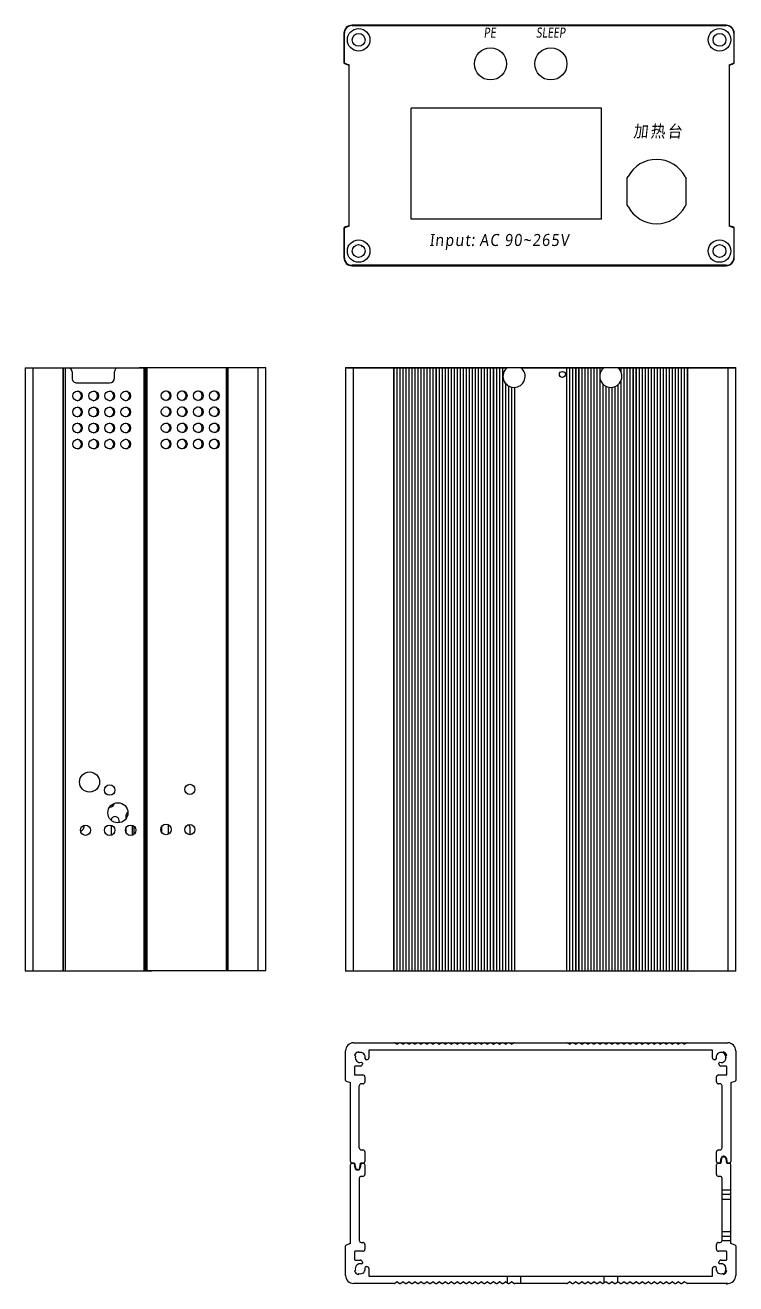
# Model space of a CAD drawing. Header units: millimetres. Extents: x 18 to 415, y 86 to 399.
# Drawn here: x 17.5 to 194.1, y 85.6 to 398.6 of the extents above; entities that cross this region are included whole.
import ezdxf

# ---------------------------------------------------------------- set-up
doc = ezdxf.new("R2010")
doc.units = ezdxf.units.MM
doc.header["$LTSCALE"] = 30.734
doc.layers.get('0').update_dxf_attribs({"linetype": 'CONTINUOUS'})
doc.styles.get("Standard").update_dxf_attribs({"font": 'txt', "width": 0.8})

msp = doc.modelspace()

# ---------------------------------------------------------------- linework, layer by layer
at = {"color": 7, "linetype": 'Continuous'}
for p, q in [((98.75, 398.45), (98.75, 398.55)), ((191.75, 398.55), (98.75, 398.55)), ((98.75, 398.45), (191.75, 398.45)), ((191.75, 398.45), (191.75, 398.55)), ((96.75, 396.55), (96.75, 389.2)), ((96.85, 396.55), (96.75, 396.55)), ((96.85, 389.2), (96.85, 396.55)), ((193.65, 396.55), (193.75, 396.55)), ((193.65, 396.55), (193.65, 389.2)), ((193.75, 389.2), (193.75, 396.55)), ((96.85, 389.2), (96.75, 389.2)), ((96.92, 389.1), (96.89, 389.01)), ((96.89, 389.01), (97.95, 388.65)), ((96.92, 389.1), (98.05, 388.73)), ((98.05, 388.73), (97.95, 388.65)), ((97.95, 388.65), (97.95, 348.65)), ((98.05, 348.58), (98.05, 388.73)), ((192.45, 388.73), (193.58, 389.1)), ((192.45, 388.73), (192.45, 348.58)), ((192.45, 388.73), (192.55, 388.65)), ((192.55, 388.65), (193.61, 389.01)), ((192.55, 348.65), (192.55, 388.65)), ((193.58, 389.1), (193.61, 389.01)), ((193.65, 389.2), (193.75, 389.2)), ((113.44, 350.35), (113.44, 377.95)), ((160.74, 377.95), (113.44, 377.95)), ((160.74, 350.35), (160.74, 377.95)), ((167.03, 360.48), (167.03, 353.9)), ((181.83, 353.93), (181.83, 360.45)), ((96.75, 348.11), (96.75, 340.75)), ((96.85, 348.11), (96.75, 348.11)), ((96.85, 340.75), (96.85, 348.11)), ((97.95, 348.65), (96.89, 348.3)), ((96.92, 348.2), (96.89, 348.3)), ((98.05, 348.58), (96.92, 348.2)), ((98.05, 348.58), (97.95, 348.65)), ((160.74, 350.35), (113.44, 350.35)), ((192.45, 348.58), (192.55, 348.65)), ((193.58, 348.2), (192.45, 348.58)), ((193.61, 348.3), (192.55, 348.65)), ((193.58, 348.2), (193.61, 348.3)), ((193.65, 348.11), (193.75, 348.11)), ((193.65, 348.11), (193.65, 340.75)), ((193.75, 340.75), (193.75, 348.11)), ((101.14, 343.48), (101.34, 343.68)), ((96.85, 340.75), (96.75, 340.75)), ((98.75, 338.85), (98.75, 338.75)), ((191.75, 338.85), (98.75, 338.85)), ((98.75, 338.75), (191.75, 338.75)), ((191.75, 338.85), (191.75, 338.75)), ((193.65, 340.75), (193.75, 340.75)), ((17.52, 313.4), (17.52, 163.4)), ((17.52, 313.4), (28.16, 313.4)), ((19.52, 163.4), (19.52, 313.4)), ((26.87, 313.4), (26.87, 163.4)), ((27.06, 163.4), (27.06, 313.4)), ((27.42, 313.4), (27.42, 163.4)), ((28.22, 313.4), (47.42, 313.4)), ((45.84, 313.45), (45.84, 313.4)), ((45.84, 313.45), (77.34, 313.45)), ((46.27, 313.4), (46.27, 313.45)), ((47.02, 313.4), (47.02, 163.4)), ((47.42, 163.4), (47.42, 313.4)), ((47.44, 313.45), (47.44, 163.45)), ((47.84, 163.45), (47.84, 313.45)), ((67.44, 313.45), (67.44, 163.45)), ((67.8, 313.45), (67.8, 163.45)), ((67.99, 163.45), (67.99, 313.45)), ((75.34, 313.45), (75.34, 163.45)), ((77.34, 163.45), (77.34, 313.45)), ((97.14, 313.45), (97.14, 163.4)), ((97.14, 313.45), (189.29, 313.45)), ((97.14, 313.4), (137.3, 313.4)), ((97.28, 313.4), (97.28, 313.45)), ((98.34, 313.45), (98.34, 313.4)), ((98.74, 313.4), (98.74, 313.45)), ((99.14, 163.4), (99.14, 313.4)), ((99.39, 313.45), (99.39, 313.4)), ((99.58, 313.45), (99.58, 313.4)), ((100.07, 313.4), (100.07, 313.45)), ((100.21, 313.45), (100.21, 313.4)), ((100.71, 313.4), (100.71, 313.45)), ((100.89, 313.45), (100.89, 313.4)), ((101.54, 313.45), (101.54, 313.4)), ((101.94, 313.4), (101.94, 313.45)), ((101.99, 313.4), (101.99, 313.45)), ((102.19, 313.45), (102.19, 313.4)), ((102.44, 313.45), (102.44, 313.4)), ((102.94, 313.4), (102.94, 313.45)), ((109.14, 313.4), (109.14, 163.4)), ((109.18, 163.4), (109.18, 313.4)), ((109.87, 313.4), (109.87, 163.4)), ((109.96, 163.4), (109.96, 313.4)), ((110.62, 313.4), (110.62, 163.4)), ((110.71, 163.4), (110.71, 313.4)), ((111.37, 313.4), (111.37, 163.4)), ((111.46, 163.4), (111.46, 313.4)), ((112.12, 313.4), (112.12, 163.4)), ((112.21, 163.4), (112.21, 313.4)), ((112.87, 313.4), (112.87, 163.4)), ((112.96, 163.4), (112.96, 313.4)), ((113.62, 313.4), (113.62, 163.4)), ((113.71, 163.4), (113.71, 313.4)), ((114.37, 313.4), (114.37, 163.4)), ((114.46, 163.4), (114.46, 313.4)), ((115.12, 313.4), (115.12, 163.4)), ((115.21, 163.4), (115.21, 313.4)), ((115.87, 313.4), (115.87, 163.4)), ((115.96, 163.4), (115.96, 313.4)), ((116.62, 313.4), (116.62, 163.4)), ((116.71, 163.4), (116.71, 313.4)), ((117.37, 313.4), (117.37, 163.4)), ((117.46, 163.4), (117.46, 313.4)), ((118.12, 313.4), (118.12, 163.4)), ((118.21, 163.4), (118.21, 313.4)), ((118.87, 313.4), (118.87, 163.4)), ((118.96, 163.4), (118.96, 313.4)), ((119.62, 313.4), (119.62, 163.4)), ((119.71, 163.4), (119.71, 313.4)), ((120.37, 313.4), (120.37, 163.4)), ((120.46, 163.4), (120.46, 313.4)), ((121.12, 313.4), (121.12, 163.4)), ((121.21, 163.4), (121.21, 313.4)), ((121.87, 313.4), (121.87, 163.4)), ((121.96, 163.4), (121.96, 313.4)), ((122.62, 313.4), (122.62, 163.4)), ((122.71, 163.4), (122.71, 313.4)), ((123.37, 313.4), (123.37, 163.4)), ((123.46, 163.4), (123.46, 313.4)), ((124.12, 313.4), (124.12, 163.4)), ((124.21, 163.4), (124.21, 313.4)), ((124.87, 313.4), (124.87, 163.4)), ((124.96, 163.4), (124.96, 313.4)), ((125.62, 313.4), (125.62, 163.4)), ((125.71, 163.4), (125.71, 313.4)), ((126.37, 313.4), (126.37, 163.4)), ((126.46, 163.4), (126.46, 313.4)), ((127.12, 313.4), (127.12, 163.4)), ((127.21, 163.4), (127.21, 313.4)), ((127.87, 313.4), (127.87, 163.4)), ((127.96, 163.4), (127.96, 313.4)), ((128.62, 313.4), (128.62, 163.4)), ((128.71, 163.4), (128.71, 313.4)), ((129.37, 313.4), (129.37, 163.4)), ((129.46, 163.4), (129.46, 313.4)), ((130.12, 313.4), (130.12, 163.4)), ((130.21, 163.4), (130.21, 313.4)), ((130.87, 313.4), (130.87, 163.4)), ((130.96, 163.4), (130.96, 313.4)), ((131.62, 313.4), (131.62, 163.4)), ((131.71, 163.4), (131.71, 313.4)), ((132.37, 313.4), (132.37, 163.4)), ((132.46, 163.4), (132.46, 313.4)), ((133.12, 313.4), (133.12, 163.4)), ((133.21, 163.4), (133.21, 313.4)), ((133.87, 313.4), (133.87, 163.4)), ((133.96, 163.4), (133.96, 313.4)), ((134.62, 313.4), (134.62, 163.4)), ((134.71, 163.4), (134.71, 313.4)), ((135.37, 313.4), (135.37, 163.4)), ((135.46, 163.4), (135.46, 313.4)), ((136.12, 313.4), (136.12, 163.4)), ((136.21, 163.4), (136.21, 313.4)), ((136.87, 313.4), (136.87, 312.96)), ((136.96, 313.08), (136.96, 313.4)), ((140.74, 313.4), (161.36, 313.4)), ((152.1, 313.4), (152.1, 163.4)), ((152.14, 163.4), (152.14, 313.4)), ((152.83, 313.4), (152.83, 163.4)), ((152.92, 163.4), (152.92, 313.4)), ((153.58, 313.4), (153.58, 163.4)), ((153.67, 163.4), (153.67, 313.4)), ((154.33, 313.4), (154.33, 163.4)), ((154.42, 163.4), (154.42, 313.4)), ((155.08, 313.4), (155.08, 163.4)), ((155.17, 163.4), (155.17, 313.4)), ((155.83, 313.4), (155.83, 163.4)), ((155.92, 163.4), (155.92, 313.4)), ((156.58, 313.4), (156.58, 163.4)), ((156.67, 163.4), (156.67, 313.4)), ((157.33, 313.4), (157.33, 163.4)), ((157.42, 163.4), (157.42, 313.4)), ((158.08, 313.4), (158.08, 163.4)), ((158.17, 163.4), (158.17, 313.4)), ((158.83, 313.4), (158.83, 163.4)), ((158.92, 163.4), (158.92, 313.4)), ((159.58, 313.4), (159.58, 163.4)), ((159.67, 163.4), (159.67, 313.4)), ((160.33, 313.4), (160.33, 163.4)), ((160.42, 311.94), (160.42, 313.4)), ((161.08, 313.4), (161.08, 313.13)), ((161.17, 313.23), (161.17, 313.4)), ((164.8, 313.4), (194.14, 313.4)), ((164.83, 313.4), (164.83, 313.38)), ((164.92, 313.3), (164.92, 313.4)), ((165.58, 313.4), (165.58, 312.41)), ((165.67, 312.18), (165.67, 313.4)), ((166.33, 313.4), (166.33, 163.4)), ((166.42, 163.4), (166.42, 313.4)), ((167.08, 313.4), (167.08, 163.4)), ((167.17, 163.4), (167.17, 313.4)), ((167.83, 313.4), (167.83, 163.4)), ((167.92, 163.4), (167.92, 313.4)), ((168.58, 313.4), (168.58, 163.4)), ((168.67, 163.4), (168.67, 313.4)), ((169.33, 313.4), (169.33, 163.4)), ((169.42, 163.4), (169.42, 313.4)), ((170.08, 313.4), (170.08, 163.4)), ((170.17, 163.4), (170.17, 313.4)), ((170.83, 313.4), (170.83, 163.4)), ((170.92, 163.4), (170.92, 313.4)), ((171.58, 313.4), (171.58, 163.4)), ((171.67, 163.4), (171.67, 313.4)), ((172.33, 313.4), (172.33, 163.4)), ((172.42, 163.4), (172.42, 313.4)), ((173.08, 313.4), (173.08, 163.4)), ((173.17, 163.4), (173.17, 313.4)), ((173.83, 313.4), (173.83, 163.4)), ((173.92, 163.4), (173.92, 313.4)), ((174.58, 313.4), (174.58, 163.4)), ((174.67, 163.4), (174.67, 313.4)), ((175.33, 313.4), (175.33, 163.4)), ((175.42, 163.4), (175.42, 313.4)), ((176.08, 313.4), (176.08, 163.4)), ((176.17, 163.4), (176.17, 313.4)), ((176.83, 313.4), (176.83, 163.4)), ((176.92, 163.4), (176.92, 313.4)), ((177.58, 313.4), (177.58, 163.4)), ((177.67, 163.4), (177.67, 313.4)), ((178.33, 313.4), (178.33, 163.4)), ((178.42, 163.4), (178.42, 313.4)), ((179.08, 313.4), (179.08, 163.4)), ((179.17, 163.4), (179.17, 313.4)), ((179.83, 313.4), (179.83, 163.4)), ((179.92, 163.4), (179.92, 313.4)), ((180.58, 313.4), (180.58, 163.4)), ((180.67, 163.4), (180.67, 313.4)), ((181.33, 313.4), (181.33, 163.4)), ((181.42, 163.4), (181.42, 313.4)), ((182.1, 313.4), (182.1, 163.4)), ((182.15, 163.4), (182.15, 313.4)), ((188.34, 313.45), (188.34, 313.4)), ((188.84, 313.4), (188.84, 313.45)), ((189.1, 313.45), (189.1, 313.4)), ((189.29, 313.45), (189.29, 313.4)), ((189.34, 313.45), (189.34, 313.4)), ((189.34, 313.45), (194.14, 313.45)), ((189.74, 313.4), (189.74, 313.45)), ((190.05, 313.45), (190.05, 313.4)), ((190.35, 313.4), (190.35, 313.45)), ((190.5, 313.45), (190.5, 313.4)), ((191.07, 313.4), (191.07, 313.45)), ((191.21, 313.45), (191.21, 313.4)), ((191.79, 313.4), (191.79, 313.45)), ((191.93, 313.45), (191.93, 313.4)), ((192.14, 313.4), (192.14, 163.4)), ((192.23, 313.4), (192.23, 313.45)), ((192.54, 313.45), (192.54, 313.4)), ((192.94, 313.4), (192.94, 313.45)), ((194.01, 313.45), (194.01, 313.4)), ((194.14, 163.4), (194.14, 313.45)), ((29.16, 312.4), (29.16, 310.82)), ((39.7, 310.82), (39.7, 312.4)), ((160.42, 163.4), (160.42, 310.57)), ((165.58, 310.09), (165.58, 163.4)), ((165.67, 163.4), (165.67, 310.32)), ((30.36, 309.62), (38.5, 309.62)), ((43.64, 306.78), (43.64, 306.02)), ((136.87, 309.55), (136.87, 163.4)), ((136.96, 163.4), (136.96, 309.44)), ((137.62, 308.89), (137.62, 163.4)), ((137.71, 163.4), (137.71, 308.84)), ((138.37, 308.59), (138.37, 163.4)), ((138.46, 163.4), (138.46, 308.56)), ((139.14, 308.51), (139.14, 163.4)), ((139.19, 163.4), (139.19, 308.51)), ((161.08, 309.37), (161.08, 163.4)), ((161.17, 163.4), (161.17, 309.28)), ((161.83, 308.81), (161.83, 163.4)), ((161.92, 163.4), (161.92, 308.76)), ((162.58, 308.55), (162.58, 163.4)), ((162.67, 163.4), (162.67, 308.53)), ((163.33, 308.51), (163.33, 163.4)), ((163.42, 163.4), (163.42, 308.52)), ((164.08, 308.69), (164.08, 163.4)), ((164.17, 163.4), (164.17, 308.73)), ((164.83, 309.13), (164.83, 163.4)), ((164.92, 163.4), (164.92, 309.21)), ((43.64, 302.78), (43.64, 302.02)), ((43.64, 298.78), (43.64, 298.02)), ((43.64, 294.78), (43.64, 294.02)), ((40.86, 200.3), (40.86, 200.8)), ((42.52, 201.93), (42.52, 201.22)), ((38.86, 199.64), (38.86, 197.16)), ((42.52, 198.8), (42.52, 198)), ((44.14, 199.63), (44.14, 197.17)), ((44.64, 197.48), (44.64, 199.32)), ((51.44, 197.88), (51.44, 199.31)), ((53.02, 199.79), (53.02, 197.41)), ((58.49, 197.32), (58.49, 199.03)), ((47.42, 163.4), (17.52, 163.4)), ((77.34, 163.45), (47.44, 163.45)), ((49.02, 163.4), (47.44, 163.4)), ((48.59, 163.45), (48.59, 163.4)), ((49.02, 163.4), (49.02, 163.45)), ((194.14, 163.4), (97.14, 163.4)), ((99.14, 145.57), (109.14, 145.57)), ((109.87, 145.2), (109.19, 145.56)), ((110.43, 145.45), (109.39, 145.45)), ((110.62, 145.55), (109.96, 145.2)), ((111.37, 145.2), (110.71, 145.55)), ((111.93, 145.45), (110.89, 145.45)), ((112.12, 145.55), (111.46, 145.2)), ((112.87, 145.2), (112.21, 145.55)), ((113.43, 145.45), (112.39, 145.45)), ((113.62, 145.55), (112.96, 145.2)), ((114.37, 145.2), (113.71, 145.55)), ((114.93, 145.45), (113.89, 145.45)), ((115.12, 145.55), (114.46, 145.2)), ((115.87, 145.2), (115.21, 145.55)), ((116.43, 145.45), (115.39, 145.45)), ((116.62, 145.55), (115.96, 145.2)), ((117.37, 145.2), (116.71, 145.55)), ((117.93, 145.45), (116.89, 145.45)), ((118.12, 145.55), (117.46, 145.2)), ((118.87, 145.2), (118.21, 145.55)), ((119.43, 145.45), (118.39, 145.45)), ((119.62, 145.55), (118.96, 145.2)), ((120.37, 145.2), (119.71, 145.55)), ((120.93, 145.45), (119.89, 145.45)), ((121.12, 145.55), (120.46, 145.2)), ((121.87, 145.2), (121.21, 145.55)), ((122.43, 145.45), (121.39, 145.45)), ((122.62, 145.55), (121.96, 145.2)), ((123.37, 145.2), (122.71, 145.55)), ((123.93, 145.45), (122.89, 145.45)), ((124.12, 145.55), (123.46, 145.2)), ((124.87, 145.2), (124.21, 145.55)), ((125.43, 145.45), (124.39, 145.45)), ((125.62, 145.55), (124.96, 145.2)), ((126.37, 145.2), (125.71, 145.55)), ((126.93, 145.45), (125.89, 145.45)), ((127.12, 145.55), (126.46, 145.2)), ((127.87, 145.2), (127.21, 145.55)), ((128.43, 145.45), (127.39, 145.45)), ((128.62, 145.55), (127.96, 145.2)), ((129.37, 145.2), (128.71, 145.55)), ((129.93, 145.45), (128.89, 145.45)), ((130.12, 145.55), (129.46, 145.2)), ((130.87, 145.2), (130.21, 145.55)), ((131.43, 145.45), (130.39, 145.45)), ((131.62, 145.55), (130.96, 145.2)), ((132.37, 145.2), (131.71, 145.55)), ((132.93, 145.45), (131.89, 145.45)), ((133.12, 145.55), (132.46, 145.2)), ((133.87, 145.2), (133.21, 145.55)), ((134.43, 145.45), (133.39, 145.45)), ((134.62, 145.55), (133.96, 145.2)), ((135.37, 145.2), (134.71, 145.55)), ((135.93, 145.45), (134.89, 145.45)), ((136.12, 145.55), (135.46, 145.2)), ((136.87, 145.2), (136.21, 145.55)), ((137.43, 145.45), (136.39, 145.45)), ((137.62, 145.55), (136.96, 145.2)), ((138.37, 145.2), (137.71, 145.55)), ((138.93, 145.45), (137.89, 145.45)), ((139.14, 145.56), (138.46, 145.2)), ((139.19, 145.57), (152.1, 145.57)), ((152.83, 145.2), (152.15, 145.56)), ((153.39, 145.45), (152.35, 145.45)), ((153.58, 145.55), (152.92, 145.2)), ((154.33, 145.2), (153.67, 145.55)), ((154.89, 145.45), (153.85, 145.45)), ((155.08, 145.55), (154.42, 145.2)), ((155.83, 145.2), (155.17, 145.55)), ((156.39, 145.45), (155.35, 145.45)), ((156.58, 145.55), (155.92, 145.2)), ((157.33, 145.2), (156.67, 145.55)), ((157.89, 145.45), (156.85, 145.45)), ((158.08, 145.55), (157.42, 145.2)), ((158.83, 145.2), (158.17, 145.55)), ((159.39, 145.45), (158.35, 145.45)), ((159.58, 145.55), (158.92, 145.2)), ((160.33, 145.2), (159.67, 145.55)), ((160.89, 145.45), (159.85, 145.45)), ((161.08, 145.55), (160.42, 145.2)), ((161.83, 145.2), (161.17, 145.55)), ((162.39, 145.45), (161.35, 145.45)), ((162.58, 145.55), (161.92, 145.2)), ((163.33, 145.2), (162.67, 145.55)), ((163.89, 145.45), (162.85, 145.45)), ((164.08, 145.55), (163.42, 145.2)), ((164.83, 145.2), (164.17, 145.55)), ((165.39, 145.45), (164.35, 145.45)), ((165.58, 145.55), (164.92, 145.2)), ((166.33, 145.2), (165.67, 145.55)), ((166.89, 145.45), (165.85, 145.45)), ((167.08, 145.55), (166.42, 145.2)), ((167.83, 145.2), (167.17, 145.55)), ((168.39, 145.45), (167.35, 145.45)), ((168.58, 145.55), (167.92, 145.2)), ((169.33, 145.2), (168.67, 145.55)), ((169.89, 145.45), (168.85, 145.45)), ((170.08, 145.55), (169.42, 145.2)), ((170.83, 145.2), (170.17, 145.55)), ((171.39, 145.45), (170.35, 145.45)), ((171.58, 145.55), (170.92, 145.2)), ((172.33, 145.2), (171.67, 145.55)), ((172.89, 145.45), (171.85, 145.45)), ((173.08, 145.55), (172.42, 145.2)), ((173.83, 145.2), (173.17, 145.55)), ((174.39, 145.45), (173.35, 145.45)), ((174.58, 145.55), (173.92, 145.2)), ((175.33, 145.2), (174.67, 145.55)), ((175.89, 145.45), (174.85, 145.45)), ((176.08, 145.55), (175.42, 145.2)), ((176.83, 145.2), (176.17, 145.55)), ((177.39, 145.45), (176.35, 145.45)), ((177.58, 145.55), (176.92, 145.2)), ((178.33, 145.2), (177.67, 145.55)), ((178.89, 145.45), (177.85, 145.45)), ((179.08, 145.55), (178.42, 145.2)), ((179.83, 145.2), (179.17, 145.55)), ((180.39, 145.45), (179.35, 145.45)), ((180.58, 145.55), (179.92, 145.2)), ((181.33, 145.2), (180.67, 145.55)), ((181.89, 145.45), (180.85, 145.45)), ((182.1, 145.56), (181.42, 145.2)), ((182.15, 145.57), (192.14, 145.57)), ((97.14, 136.22), (97.14, 143.57)), ((99.59, 142.27), (99.4, 142.47)), ((100.24, 143.32), (100.44, 143.12)), ((101.99, 141.57), (102.19, 141.37)), ((102.44, 141.37), (102.19, 141.37)), ((102.94, 143.77), (102.94, 141.87)), ((188.34, 143.77), (102.94, 143.77)), ((188.34, 141.87), (188.34, 143.77)), ((189.1, 141.37), (188.84, 141.37)), ((189.1, 141.37), (189.29, 141.57)), ((190.84, 143.12), (191.04, 143.32)), ((191.89, 142.47), (191.69, 142.27)), ((194.14, 143.57), (194.14, 136.22)), ((99.34, 139.57), (99.34, 137.77)), ((100.84, 139.77), (99.54, 139.77)), ((101.34, 140.52), (101.14, 140.72)), ((101.34, 140.52), (101.34, 140.27)), ((190.14, 140.72), (189.94, 140.52)), ((189.94, 140.27), (189.94, 140.52)), ((191.74, 139.77), (190.44, 139.77)), ((191.94, 137.77), (191.94, 139.57)), ((97.28, 136.03), (98.34, 135.67)), ((98.34, 116.07), (98.34, 135.67)), ((99.54, 137.57), (101.44, 137.57)), ((100.54, 119.45), (100.54, 134.87)), ((101.44, 135.37), (101.04, 135.37)), ((101.94, 137.07), (101.94, 135.87)), ((189.34, 135.87), (189.34, 137.07)), ((189.84, 137.57), (191.74, 137.57)), ((190.24, 135.37), (189.84, 135.37)), ((190.74, 119.45), (190.74, 134.87)), ((192.94, 135.67), (194.01, 136.03)), ((192.94, 135.67), (192.94, 116.07)), ((101.04, 118.95), (101.44, 118.95)), ((189.84, 118.95), (190.24, 118.95)), ((101.94, 118.45), (101.94, 116.07)), ((189.34, 116.07), (189.34, 118.45)), ((190.35, 115.92), (190.5, 116.86)), ((190.58, 116.82), (190.39, 115.64)), ((191.21, 117.35), (191.07, 117.35)), ((191.07, 117.24), (191.21, 117.24)), ((191.89, 115.64), (191.71, 116.82)), ((191.79, 116.86), (191.93, 115.92)), ((98.34, 95.64), (98.34, 115.24)), ((99.39, 115.67), (98.74, 115.67)), ((98.74, 115.64), (99.05, 115.64)), ((99.5, 114.46), (99.35, 115.39)), ((99.39, 115.67), (99.58, 114.49)), ((100.21, 114.07), (100.07, 114.07)), ((100.07, 113.96), (100.21, 113.96)), ((100.71, 114.49), (100.89, 115.67)), ((100.93, 115.39), (100.79, 114.46)), ((101.54, 115.67), (100.89, 115.67)), ((101.23, 115.64), (101.54, 115.64)), ((101.94, 115.24), (101.94, 112.86)), ((189.34, 112.86), (189.34, 115.24)), ((190.05, 115.67), (189.74, 115.67)), ((189.74, 115.64), (190.39, 115.64)), ((191.89, 115.64), (192.54, 115.64)), ((192.54, 115.67), (192.23, 115.67)), ((192.94, 95.64), (192.94, 115.24)), ((100.54, 111.86), (100.54, 96.44)), ((101.44, 112.36), (101.04, 112.36)), ((190.24, 112.36), (189.84, 112.36)), ((190.74, 96.44), (190.74, 111.86)), ((192.94, 108.92), (190.74, 108.92)), ((190.74, 107.92), (192.94, 107.92)), ((190.74, 106.72), (192.94, 106.72)), ((192.94, 98.58), (190.74, 98.58)), ((192.94, 97.38), (190.74, 97.38)), ((97.14, 87.74), (97.14, 95.1)), ((98.34, 95.64), (97.28, 95.29)), ((101.04, 95.94), (101.44, 95.94)), ((101.94, 95.44), (101.94, 94.24)), ((189.34, 94.24), (189.34, 95.44)), ((189.84, 95.94), (190.24, 95.94)), ((190.74, 96.38), (192.94, 96.38)), ((194.01, 95.29), (192.94, 95.64)), ((194.14, 95.1), (194.14, 87.74)), ((99.34, 93.54), (99.34, 91.74)), ((101.44, 93.74), (99.54, 93.74)), ((99.54, 91.54), (100.84, 91.54)), ((101.14, 90.59), (101.34, 90.79)), ((101.34, 91.04), (101.34, 90.79)), ((191.74, 93.74), (189.84, 93.74)), ((189.94, 90.79), (189.94, 91.04)), ((189.94, 90.79), (190.14, 90.59)), ((190.44, 91.54), (191.74, 91.54)), ((191.94, 91.74), (191.94, 93.54)), ((99.4, 88.85), (99.59, 89.04)), ((100.44, 88.2), (100.24, 88)), ((102.19, 89.94), (101.99, 89.75)), ((102.19, 89.94), (102.44, 89.94)), ((102.94, 89.44), (102.94, 87.54)), ((188.34, 87.54), (188.34, 89.44)), ((188.84, 89.94), (189.1, 89.94)), ((189.29, 89.75), (189.1, 89.94)), ((191.04, 88), (190.84, 88.2)), ((191.69, 89.04), (191.89, 88.85)), ((109.14, 85.74), (99.14, 85.74)), ((102.94, 87.54), (188.34, 87.54)), ((109.19, 85.76), (109.87, 86.12)), ((109.96, 86.12), (110.62, 85.77)), ((110.71, 85.77), (111.37, 86.12)), ((111.46, 86.12), (112.12, 85.77)), ((112.21, 85.77), (112.87, 86.12)), ((112.96, 86.12), (113.62, 85.77)), ((113.71, 85.77), (114.37, 86.12)), ((114.46, 86.12), (115.12, 85.77)), ((115.21, 85.77), (115.87, 86.12)), ((115.96, 86.12), (116.62, 85.77)), ((116.71, 85.77), (117.37, 86.12)), ((117.46, 86.12), (118.12, 85.77)), ((118.21, 85.77), (118.87, 86.12)), ((118.96, 86.12), (119.62, 85.77)), ((119.71, 85.77), (120.37, 86.12)), ((120.46, 86.12), (121.12, 85.77)), ((121.21, 85.77), (121.87, 86.12)), ((121.96, 86.12), (122.62, 85.77)), ((122.71, 85.77), (123.37, 86.12)), ((123.46, 86.12), (124.12, 85.77)), ((124.21, 85.77), (124.87, 86.12)), ((124.96, 86.12), (125.62, 85.77)), ((125.71, 85.77), (126.37, 86.12)), ((126.46, 86.12), (127.12, 85.77)), ((127.21, 85.77), (127.87, 86.12)), ((127.96, 86.12), (128.62, 85.77)), ((128.71, 85.77), (129.37, 86.12)), ((129.46, 86.12), (130.12, 85.77)), ((130.21, 85.77), (130.87, 86.12)), ((130.96, 86.12), (131.62, 85.77)), ((131.71, 85.77), (132.37, 86.12)), ((132.46, 86.12), (133.12, 85.77)), ((133.21, 85.77), (133.87, 86.12)), ((133.96, 86.12), (134.62, 85.77)), ((134.71, 85.77), (135.37, 86.12)), ((135.46, 86.12), (136.12, 85.77)), ((136.21, 85.77), (136.87, 86.12)), ((136.96, 86.12), (137.62, 85.77)), ((137.3, 87.54), (137.3, 85.94)), ((137.71, 85.77), (138.37, 86.12)), ((138.46, 86.12), (139.14, 85.76)), ((140.71, 85.74), (139.19, 85.74)), ((140.74, 85.74), (140.74, 87.54)), ((152.1, 85.74), (140.74, 85.74)), ((152.15, 85.76), (152.83, 86.12)), ((152.92, 86.12), (153.58, 85.77)), ((153.67, 85.77), (154.33, 86.12)), ((154.42, 86.12), (155.08, 85.77)), ((155.17, 85.77), (155.83, 86.12)), ((155.92, 86.12), (156.58, 85.77)), ((156.67, 85.77), (157.33, 86.12)), ((157.42, 86.12), (158.08, 85.77)), ((158.17, 85.77), (158.83, 86.12)), ((158.92, 86.12), (159.58, 85.77)), ((159.67, 85.77), (160.33, 86.12)), ((160.42, 86.12), (161.08, 85.77)), ((161.17, 85.77), (161.36, 85.87)), ((161.36, 87.54), (161.36, 85.87)), ((161.37, 85.88), (161.83, 86.12)), ((161.92, 86.12), (162.58, 85.77)), ((162.67, 85.77), (163.33, 86.12)), ((163.42, 86.12), (164.08, 85.77)), ((164.17, 85.77), (164.83, 86.12)), ((164.8, 86.11), (164.8, 87.54)), ((164.92, 86.12), (165.58, 85.77)), ((165.67, 85.77), (166.33, 86.12)), ((166.42, 86.12), (167.08, 85.77)), ((167.17, 85.77), (167.83, 86.12)), ((167.92, 86.12), (168.58, 85.77)), ((168.67, 85.77), (169.33, 86.12)), ((169.42, 86.12), (170.08, 85.77)), ((170.17, 85.77), (170.83, 86.12)), ((170.92, 86.12), (171.58, 85.77)), ((171.67, 85.77), (172.33, 86.12)), ((172.42, 86.12), (173.08, 85.77)), ((173.17, 85.77), (173.83, 86.12)), ((173.92, 86.12), (174.58, 85.77)), ((174.67, 85.77), (175.33, 86.12)), ((175.42, 86.12), (176.08, 85.77)), ((176.17, 85.77), (176.83, 86.12)), ((176.92, 86.12), (177.58, 85.77)), ((177.67, 85.77), (178.33, 86.12)), ((178.42, 86.12), (179.08, 85.77)), ((179.17, 85.77), (179.83, 86.12)), ((179.92, 86.12), (180.58, 85.77)), ((180.67, 85.77), (181.33, 86.12)), ((181.42, 86.12), (182.1, 85.76)), ((192.14, 85.74), (182.15, 85.74))]:
    msp.add_line(p, q, dxfattribs=at)
for centre, radius in [((100.4, 394.9), 2.8), ((190.1, 394.9), 2.8), ((100.4, 394.9), 1.6), ((190.1, 394.9), 1.6), ((133.17, 388.94), 4), ((148.17, 388.94), 4), ((100.4, 342.4), 2.8), ((190.1, 342.4), 2.8), ((100.4, 342.4), 1.6), ((190.1, 342.4), 1.6), ((151.04, 311.72), 0.75), ((30.52, 306.4), 1.2), ((34.52, 306.4), 1.2), ((38.52, 306.4), 1.2), ((42.52, 306.4), 1.2), ((52.54, 306.45), 1.2), ((56.54, 306.45), 1.2), ((60.54, 306.45), 1.2), ((64.54, 306.45), 1.2), ((30.52, 302.4), 1.2), ((34.52, 302.4), 1.2), ((38.52, 302.4), 1.2), ((42.52, 302.4), 1.2), ((52.54, 302.45), 1.2), ((56.54, 302.45), 1.2), ((60.54, 302.45), 1.2), ((64.54, 302.45), 1.2), ((30.52, 298.4), 1.2), ((34.52, 298.4), 1.2), ((38.52, 298.4), 1.2), ((42.52, 298.4), 1.2), ((52.54, 298.45), 1.2), ((56.54, 298.45), 1.2), ((60.54, 298.45), 1.2), ((64.54, 298.45), 1.2), ((30.52, 294.4), 1.2), ((34.52, 294.4), 1.2), ((38.52, 294.4), 1.2), ((42.52, 294.4), 1.2), ((52.54, 294.45), 1.2), ((56.54, 294.45), 1.2), ((60.54, 294.45), 1.2), ((64.54, 294.45), 1.2), ((33.52, 210.4), 2.5), ((38.52, 208.4), 1.3), ((58.43, 208.58), 1.26), ((40.57, 202.76), 2.5), ((32.52, 198.4), 1.26), ((38.52, 198.4), 1.3), ((43.74, 198.4), 1.3), ((52.52, 198.6), 1.3), ((58.44, 198.56), 1.26)]:
    msp.add_circle(centre, radius, dxfattribs=at)
for centre, radius, start, end in [((98.75, 396.55), 2, 90, 180), ((98.75, 396.55), 1.9, 90, 180), ((191.75, 396.55), 2, 0, 90), ((191.75, 396.55), 1.9, 0.0001, 90), ((96.95, 389.2), 0.2, 180, 251.5652), ((96.95, 389.2), 0.1, 180, 251.568), ((193.55, 389.2), 0.1, 288.4337, 0.009), ((193.55, 389.2), 0.2, 288.4352, 0.0003), ((174.43, 357.19), 8, 27.5661, 152.1991), ((165.58, 361.86), 2, 316.6263, 332.1991), ((183.29, 361.82), 2, 207.5661, 223.1536), ((165.58, 352.53), 2, 27.8009, 43.3737), ((183.29, 352.56), 2, 136.8464, 152.4339), ((174.43, 357.19), 8, 207.8009, 332.4339), ((96.95, 348.11), 0.2, 108.4352, 180.0002), ((96.95, 348.11), 0.1, 108.4328, 180.0092), ((193.55, 348.11), 0.1, 0, 71.568), ((193.55, 348.11), 0.2, 0, 71.5652), ((98.75, 340.75), 2, 180, 270), ((98.75, 340.75), 1.9, 180.0001, 270), ((191.75, 340.75), 2, 270, 360), ((191.75, 340.75), 1.9, 270, 360), ((28.16, 312.4), 1, 0, 90), ((40.7, 312.4), 1, 90, 180), ((139.02, 311.26), 2.75, 128.8003, 51.1997), ((163.08, 311.25), 2.75, 128.7233, 51.2767), ((30.36, 310.82), 1.2, 180, 270.0001), ((38.5, 310.82), 1.2, 270.0001, 0), ((30.32, 306.4), 1.2, 274.9942, 84.9753), ((34.32, 306.4), 1.2, 274.9942, 84.9753), ((38.32, 306.4), 1.2, 274.9942, 84.9753), ((42.32, 306.4), 1.2, 274.9942, 84.9753), ((52.34, 306.45), 1.2, 275.0048, 85.0252), ((56.34, 306.45), 1.2, 274.9942, 84.9753), ((60.34, 306.45), 1.2, 274.9942, 84.9753), ((64.34, 306.45), 1.2, 274.9942, 84.9753), ((30.32, 302.4), 1.2, 274.9942, 84.9753), ((34.32, 302.4), 1.2, 274.9942, 84.9753), ((38.32, 302.4), 1.2, 274.9942, 84.9753), ((42.32, 302.4), 1.2, 274.9942, 84.9753), ((52.34, 302.45), 1.2, 275.0048, 85.0252), ((56.34, 302.45), 1.2, 274.9942, 84.9753), ((60.34, 302.45), 1.2, 274.9942, 84.9753), ((64.34, 302.45), 1.2, 274.9942, 84.9753), ((30.32, 298.4), 1.2, 274.9942, 84.9753), ((34.32, 298.4), 1.2, 274.9942, 84.9753), ((38.32, 298.4), 1.2, 274.9942, 84.9753), ((42.32, 298.4), 1.2, 274.9942, 84.9753), ((52.34, 298.45), 1.2, 275.0048, 85.0252), ((56.34, 298.45), 1.2, 274.9942, 84.9753), ((60.34, 298.45), 1.2, 274.9942, 84.9753), ((64.34, 298.45), 1.2, 274.9942, 84.9753), ((30.32, 294.4), 1.2, 274.9942, 84.9753), ((34.32, 294.4), 1.2, 274.9942, 84.9753), ((38.32, 294.4), 1.2, 274.9942, 84.9753), ((42.32, 294.4), 1.2, 274.9942, 84.9753), ((52.34, 294.45), 1.2, 275.0048, 85.0252), ((56.34, 294.45), 1.2, 274.9942, 84.9753), ((60.34, 294.45), 1.2, 274.9942, 84.9753), ((64.34, 294.45), 1.2, 274.9942, 84.9753), ((38.52, 205.4), 1.26, 270, 346.2504), ((39.86, 200.8), 1, 0, 171.5074), ((43.52, 201.93), 1, 118.7537, 180), ((30.92, 199.4), 1.26, 286.521, 9.1841), ((57.49, 199.03), 1, 0, 48.9483), ((99.14, 143.57), 2, 90, 180), ((109.14, 145.47), 0.1, 61.9279, 90), ((109.91, 145.28), 0.1, 241.9283, 298.0717), ((110.66, 145.46), 0.1, 61.9283, 118.0717), ((111.41, 145.28), 0.1, 241.9283, 298.0717), ((112.16, 145.46), 0.1, 61.9283, 118.0717), ((112.91, 145.28), 0.1, 241.9283, 298.0717), ((113.66, 145.46), 0.1, 61.9283, 118.0717), ((114.41, 145.28), 0.1, 241.9283, 298.0717), ((115.16, 145.46), 0.1, 61.9283, 118.0717), ((115.91, 145.28), 0.1, 241.9283, 298.0717), ((116.66, 145.46), 0.1, 61.9283, 118.0717), ((117.41, 145.28), 0.1, 241.9283, 298.0717), ((118.16, 145.46), 0.1, 61.9283, 118.0717), ((118.91, 145.28), 0.1, 241.9283, 298.0717), ((119.66, 145.46), 0.1, 61.9283, 118.0717), ((120.41, 145.28), 0.1, 241.9283, 298.0717), ((121.16, 145.46), 0.1, 61.9283, 118.0717), ((121.91, 145.28), 0.1, 241.9283, 298.0717), ((122.66, 145.46), 0.1, 61.9283, 118.0717), ((123.41, 145.28), 0.1, 241.9283, 298.0717), ((124.16, 145.46), 0.1, 61.9283, 118.0717), ((124.91, 145.28), 0.1, 241.9283, 298.0717), ((125.66, 145.46), 0.1, 61.9283, 118.0717), ((126.41, 145.28), 0.1, 241.9283, 298.0717), ((127.16, 145.46), 0.1, 61.9283, 118.0717), ((127.91, 145.28), 0.1, 241.9283, 298.0717), ((128.66, 145.46), 0.1, 61.9283, 118.0717), ((129.41, 145.28), 0.1, 241.9283, 298.0717), ((130.16, 145.46), 0.1, 61.9283, 118.0717), ((130.91, 145.28), 0.1, 241.9283, 298.0717), ((131.66, 145.46), 0.1, 61.9283, 117.8971), ((132.41, 145.28), 0.1, 241.9283, 298.0717), ((133.16, 145.46), 0.1, 61.9283, 118.0717), ((133.91, 145.28), 0.1, 241.9283, 298.0717), ((134.66, 145.46), 0.1, 61.9283, 118.0717), ((135.41, 145.28), 0.1, 241.9283, 298.0717), ((136.16, 145.46), 0.1, 61.9283, 118.0717), ((136.91, 145.28), 0.1, 241.9283, 298.0717), ((137.66, 145.46), 0.1, 61.9283, 118.0717), ((138.41, 145.28), 0.1, 241.9283, 298.0717), ((139.19, 145.47), 0.1, 90, 118.0721), ((152.1, 145.47), 0.1, 61.9279, 90), ((152.87, 145.28), 0.1, 241.9283, 298.0717), ((153.62, 145.46), 0.1, 61.9283, 118.0717), ((154.37, 145.28), 0.1, 241.9283, 298.0717), ((155.12, 145.46), 0.1, 61.9283, 118.0717), ((155.87, 145.28), 0.1, 241.9283, 298.0717), ((156.62, 145.46), 0.1, 61.9283, 118.0717), ((157.37, 145.28), 0.1, 241.9283, 298.0717), ((158.12, 145.46), 0.1, 61.9283, 118.0717), ((158.87, 145.28), 0.1, 241.9283, 298.0717), ((159.62, 145.46), 0.1, 61.9283, 118.0717), ((160.37, 145.28), 0.1, 241.9283, 298.0717), ((161.12, 145.46), 0.1, 61.9283, 118.0717), ((161.87, 145.28), 0.1, 241.9283, 298.0717), ((162.62, 145.46), 0.1, 61.9283, 118.0717), ((163.37, 145.28), 0.1, 241.9283, 298.0717), ((164.12, 145.46), 0.1, 61.9283, 118.0717), ((164.87, 145.28), 0.1, 241.9283, 298.0717), ((165.62, 145.46), 0.1, 61.9283, 118.0717), ((166.37, 145.28), 0.1, 241.9283, 298.0717), ((167.12, 145.46), 0.1, 61.9283, 118.0717), ((167.87, 145.28), 0.1, 241.9283, 298.0717), ((168.62, 145.46), 0.1, 61.9283, 118.0717), ((169.37, 145.28), 0.1, 241.9283, 298.0717), ((170.12, 145.46), 0.1, 61.9283, 118.0717), ((170.87, 145.28), 0.1, 241.9283, 298.0717), ((171.62, 145.46), 0.1, 61.9283, 118.0717), ((172.37, 145.28), 0.1, 241.9283, 298.0717), ((173.12, 145.46), 0.1, 61.9283, 118.0717), ((173.87, 145.28), 0.1, 241.9283, 298.0717), ((174.62, 145.46), 0.1, 61.9283, 118.0717), ((175.37, 145.28), 0.1, 241.9283, 298.0717), ((176.12, 145.46), 0.1, 61.9283, 118.0717), ((176.87, 145.28), 0.1, 241.9283, 298.0717), ((177.62, 145.46), 0.1, 61.9283, 118.0717), ((178.37, 145.28), 0.1, 241.9283, 298.0717), ((179.12, 145.46), 0.1, 61.9283, 118.0717), ((179.87, 145.28), 0.1, 241.9283, 298.0717), ((180.62, 145.46), 0.1, 61.9283, 118.0717), ((181.37, 145.28), 0.1, 241.9283, 298.0717), ((182.15, 145.47), 0.1, 90, 118.0721), ((192.14, 143.57), 2, 0, 90), ((100.79, 141.92), 1.5, 111.4218, 158.5782), ((100.79, 141.92), 1.25, 163.6854, 286.3146), ((100.79, 141.92), 1.25, 343.6854, 106.3146), ((102.44, 141.87), 0.5, 270, 360), ((188.84, 141.87), 0.5, 180, 270), ((190.49, 141.92), 1.25, 73.6854, 196.3146), ((190.49, 141.92), 1.25, 253.6854, 16.3146), ((190.1, 141.8), 1.6, 349.4216, 59.9129), ((190.49, 141.92), 1.5, 21.4218, 68.5782), ((99.54, 139.57), 0.2, 90, 180), ((99.54, 137.77), 0.2, 180, 270), ((100.84, 140.27), 0.5, 270, 360), ((190.44, 140.27), 0.5, 180, 270), ((191.74, 139.57), 0.2, 0, 90), ((191.74, 137.77), 0.2, 270, 360), ((97.34, 136.22), 0.2, 180, 251.5659), ((101.04, 134.87), 0.5, 90, 180), ((101.44, 137.07), 0.5, 0, 90), ((101.44, 135.87), 0.5, 270, 360), ((189.84, 137.07), 0.5, 90, 180), ((189.84, 135.87), 0.5, 180, 270), ((190.24, 134.87), 0.5, 0, 90), ((193.94, 136.22), 0.2, 288.4341, 360), ((101.04, 119.45), 0.5, 180, 270), ((101.44, 118.45), 0.5, 0, 90), ((189.84, 118.45), 0.5, 90, 180), ((190.24, 119.45), 0.5, 270, 360), ((98.74, 116.07), 0.4, 180, 270), ((101.54, 116.07), 0.4, 270, 360), ((189.74, 116.07), 0.4, 180, 270), ((190.05, 115.97), 0.3, 270, 351.1197), ((191.07, 116.77), 0.58, 90, 171.1194), ((191.07, 116.74), 0.5, 90, 171.1193), ((191.21, 116.77), 0.58, 8.8806, 90), ((191.21, 116.74), 0.5, 8.8807, 90), ((192.23, 115.97), 0.3, 188.8803, 270), ((192.54, 116.07), 0.4, 270, 360), ((98.74, 115.24), 0.4, 90, 180), ((99.05, 115.34), 0.3, 8.8803, 90), ((100.07, 114.54), 0.58, 188.8806, 270), ((100.07, 114.57), 0.5, 188.8807, 270), ((100.21, 114.57), 0.5, 270, 351.1193), ((100.21, 114.54), 0.58, 270, 351.1194), ((101.23, 115.34), 0.3, 90, 171.1197), ((101.44, 112.86), 0.5, 270, 360), ((101.54, 115.24), 0.4, 0, 90), ((189.74, 115.24), 0.4, 90, 180), ((189.84, 112.86), 0.5, 180, 270), ((192.54, 115.24), 0.4, 0, 90), ((101.04, 111.86), 0.5, 90, 180), ((190.24, 111.86), 0.5, 0, 90), ((97.34, 95.1), 0.2, 108.4341, 180), ((101.04, 96.44), 0.5, 180, 270), ((101.44, 95.44), 0.5, 0, 90), ((101.44, 94.24), 0.5, 270, 360), ((189.84, 95.44), 0.5, 90, 180), ((189.84, 94.24), 0.5, 180, 270), ((190.24, 96.44), 0.5, 270, 360), ((193.94, 95.1), 0.2, 0, 71.5659), ((99.54, 93.54), 0.2, 90, 180), ((99.54, 91.74), 0.2, 180, 270), ((100.84, 91.04), 0.5, 0, 90), ((190.44, 91.04), 0.5, 90, 180), ((191.74, 93.54), 0.2, 0, 90), ((191.74, 91.74), 0.2, 270, 360), ((99.14, 87.74), 2, 180, 270), ((100.79, 89.39), 1.5, 201.4218, 248.5782), ((100.79, 89.39), 1.25, 73.6854, 196.3146), ((100.79, 89.39), 1.25, 253.6854, 16.3146), ((102.44, 89.44), 0.5, 0, 90), ((188.84, 89.44), 0.5, 90, 180), ((190.49, 89.39), 1.25, 163.6854, 286.3146), ((190.49, 89.39), 1.25, 343.6854, 106.3146), ((190.1, 89.3), 1.6, 305.7931, 33.0078), ((190.49, 89.39), 1.5, 291.4218, 338.5782), ((192.14, 87.74), 2, 270, 360), ((109.14, 85.84), 0.1, 270, 298.0721), ((109.91, 86.03), 0.1, 61.9283, 118.0717), ((110.66, 85.86), 0.1, 241.9283, 298.0717), ((111.41, 86.03), 0.1, 61.9283, 118.0717), ((112.16, 85.86), 0.1, 241.9283, 298.0717), ((112.91, 86.03), 0.1, 61.9283, 118.0717), ((113.66, 85.86), 0.1, 241.9283, 298.0717), ((114.41, 86.03), 0.1, 61.9283, 118.0717), ((115.16, 85.86), 0.1, 241.9283, 298.0717), ((115.91, 86.03), 0.1, 61.9283, 118.0717), ((116.66, 85.86), 0.1, 241.9283, 298.0717), ((117.41, 86.03), 0.1, 61.9283, 118.0717), ((118.16, 85.86), 0.1, 241.9283, 298.0717), ((118.91, 86.03), 0.1, 61.9283, 118.0717), ((119.66, 85.86), 0.1, 241.9283, 298.0717), ((120.41, 86.03), 0.1, 61.9283, 118.0717), ((121.16, 85.86), 0.1, 241.9283, 298.0717), ((121.91, 86.03), 0.1, 61.9283, 118.0717), ((122.66, 85.86), 0.1, 241.9283, 298.0717), ((123.41, 86.03), 0.1, 61.9283, 118.0717), ((124.16, 85.86), 0.1, 241.9283, 298.0717), ((124.91, 86.03), 0.1, 61.9283, 118.0717), ((125.66, 85.86), 0.1, 241.9283, 298.0717), ((126.41, 86.03), 0.1, 61.9283, 118.0717), ((127.16, 85.86), 0.1, 241.9283, 298.0717), ((127.91, 86.03), 0.1, 61.9283, 118.0717), ((128.66, 85.86), 0.1, 241.9283, 298.0717), ((129.41, 86.03), 0.1, 61.9283, 118.0717), ((130.16, 85.86), 0.1, 241.9283, 298.0717), ((130.91, 86.03), 0.1, 61.9283, 118.0717), ((131.66, 85.86), 0.1, 241.9283, 298.0717), ((132.41, 86.03), 0.1, 61.9283, 118.0717), ((133.16, 85.86), 0.1, 241.9283, 298.0717), ((133.91, 86.03), 0.1, 61.9283, 118.0717), ((134.66, 85.86), 0.1, 241.9283, 298.0717), ((135.41, 86.03), 0.1, 61.9283, 118.0717), ((136.16, 85.86), 0.1, 241.9283, 298.0717), ((136.91, 86.03), 0.1, 61.9283, 118.0717), ((137.66, 85.86), 0.1, 241.9277, 298.0723), ((138.41, 86.03), 0.1, 61.9277, 118.0723), ((139.19, 85.84), 0.1, 241.9279, 270), ((152.1, 85.84), 0.1, 270, 298.0721), ((152.87, 86.03), 0.1, 61.9283, 118.0717), ((153.62, 85.86), 0.1, 241.9283, 298.0717), ((154.37, 86.03), 0.1, 61.9283, 118.0717), ((155.12, 85.86), 0.1, 241.9283, 298.0717), ((155.87, 86.03), 0.1, 61.9283, 118.0717), ((156.62, 85.86), 0.1, 241.9283, 298.0717), ((157.37, 86.03), 0.1, 61.9283, 118.0717), ((158.12, 85.86), 0.1, 241.9283, 298.0717), ((158.87, 86.03), 0.1, 61.9283, 118.0717), ((159.62, 85.86), 0.1, 241.9283, 297.8971), ((160.37, 86.03), 0.1, 61.9283, 118.0717), ((161.12, 85.86), 0.1, 241.9283, 298.0717), ((161.87, 86.03), 0.1, 61.9277, 118.0723), ((162.62, 85.86), 0.1, 241.9277, 298.0723), ((163.37, 86.03), 0.1, 61.9277, 118.0723), ((164.12, 85.86), 0.1, 241.9277, 298.0723), ((164.87, 86.03), 0.1, 61.9283, 118.0717), ((165.62, 85.86), 0.1, 241.9283, 298.0717), ((166.37, 86.03), 0.1, 61.9283, 118.0717), ((167.12, 85.86), 0.1, 241.9283, 298.0717), ((167.87, 86.03), 0.1, 61.9283, 118.0717), ((168.62, 85.86), 0.1, 241.9283, 298.0717), ((169.37, 86.03), 0.1, 61.9283, 118.0717), ((170.12, 85.86), 0.1, 241.9283, 298.0717), ((170.87, 86.03), 0.1, 61.9283, 118.0717), ((171.62, 85.86), 0.1, 241.9283, 298.0717), ((172.37, 86.03), 0.1, 61.9283, 118.0717), ((173.12, 85.86), 0.1, 241.9283, 298.0717), ((173.87, 86.03), 0.1, 61.9283, 118.0717), ((174.62, 85.86), 0.1, 241.9283, 298.0717), ((175.37, 86.03), 0.1, 61.9283, 118.0717), ((176.12, 85.86), 0.1, 241.9283, 298.0717), ((176.87, 86.03), 0.1, 61.9283, 118.0717), ((177.62, 85.86), 0.1, 241.9283, 298.0717), ((178.37, 86.03), 0.1, 61.9283, 118.0717), ((179.12, 85.86), 0.1, 241.9283, 298.0717), ((179.87, 86.03), 0.1, 61.9283, 118.0717), ((180.62, 85.86), 0.1, 241.9283, 298.0717), ((181.37, 86.03), 0.1, 61.9283, 118.0717), ((182.15, 85.84), 0.1, 241.9279, 270), ((191.75, 87.65), 2, 270, 285.0408)]:
    msp.add_arc(centre, radius, start, end, dxfattribs=at)

# ---------------------------------------------------------------- texts
at = {"attachment_point": 1}
for s, insert, char_height, width in [('{\\Q6;\\fMicrosoft YaHei|b0|i0|c134|p34;PE}', (131.47, 397.96), 2.5, 4.0587), ('{\\Q6;\\fMicrosoft YaHei|b0|i0|c134|p34;SLEEP}', (144.51, 397.96), 2.5, 10.0199), ('{\\Q6;\\T1.15;\\W0.9;\\fMicrosoft YaHei|b0|i0|c134|p34;加热台}', (168.64, 373.69), 3, 17.2067), ('{\\Q6;\\T1.15;\\W0.9;\\fMicrosoft YaHei|b0|i0|c134|p34;Input: AC 90~265V}', (117.98, 346.65), 3, 42.4212)]:
    msp.add_mtext(s, dxfattribs=dict(at, insert=insert, char_height=char_height, width=width))

doc.saveas('drawing.dxf')
